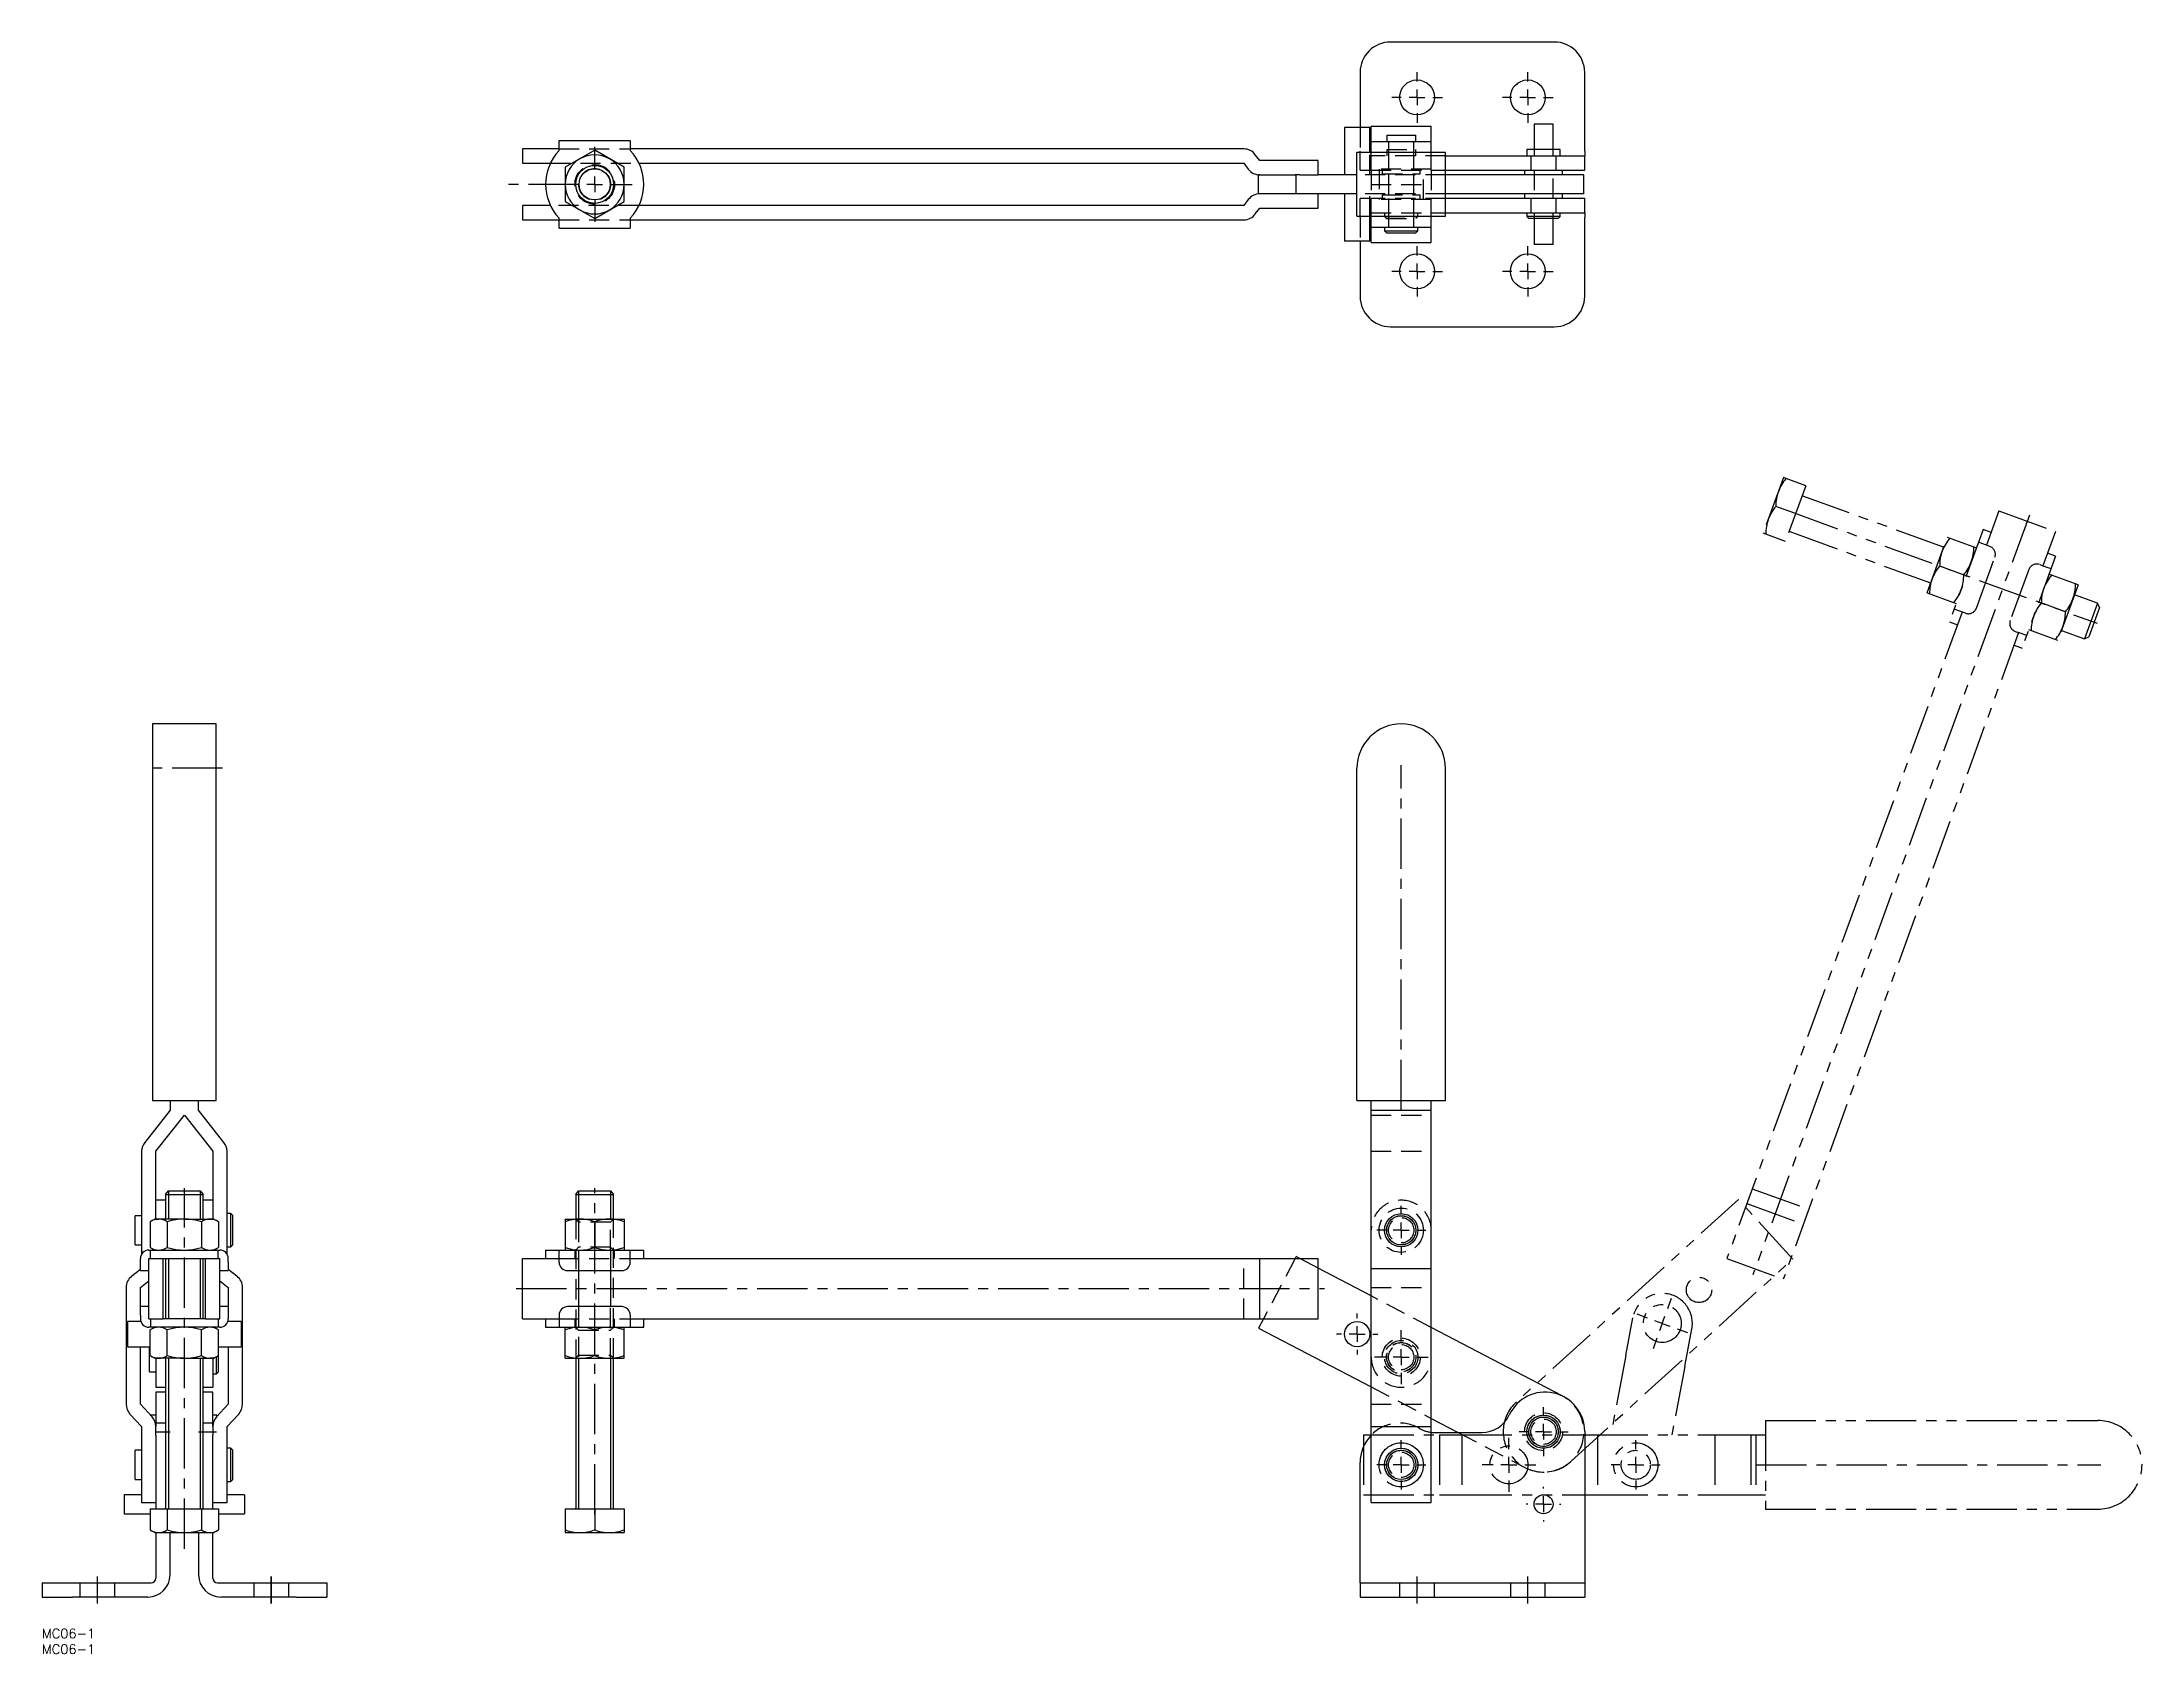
# Model space of a CAD drawing. Extents: x 0 to 664, y -8 to 502.
import ezdxf

# ---------------------------------------------------------------- set-up
doc = ezdxf.new("R2010")
doc.units = 0
doc.header["$LTSCALE"] = 0.5
for name, pattern in [('CENTER', [50.8, 31.75, -6.35, 6.35, -6.35]), ('DASHED', [19.05, 12.7, -6.35]), ('PHANTOM', [63.5, 31.75, -6.35, 6.35, -6.35, 6.35, -6.35])]:
    doc.linetypes.add(name, pattern=pattern)
for name, color, linetype in [('MSM_CENTER', 1, 'CENTER'), ('MSM_CONTINUOUS', 7, 'CONTINUOUS'), ('MSM_DASHED', 4, 'DASHED'), ('MSM_IMAGINARY', 6, 'PHANTOM'), ('MSM_NARROW', 5, 'CONTINUOUS'), ('MSM_PART_NUMBER', 7, 'CONTINUOUS')]:
    doc.layers.add(name, color=color, linetype=linetype)
doc.styles.get("Standard").update_dxf_attribs({"font": 'txt.shx', "height": 3, "bigfont": 'bigfont.shx'})

msp = doc.modelspace()

# ---------------------------------------------------------------- linework, layer by layer
at = {"layer": 'MSM_CENTER'}
for p, q in [((434.73, 489.09), (434.73, 492.09)), ((469.73, 489.09), (469.73, 492.09)), ((434.73, 484.09), (434.73, 486.59)), ((469.73, 484.09), (469.73, 486.59)), ((429.73, 484.09), (426.73, 484.09)), ((434.73, 484.09), (432.23, 484.09)), ((434.73, 484.09), (434.73, 481.59)), ((434.73, 484.09), (437.23, 484.09)), ((434.73, 479.09), (434.73, 476.09)), ((439.73, 484.09), (442.73, 484.09)), ((464.73, 484.09), (461.73, 484.09)), ((469.73, 484.09), (467.23, 484.09)), ((469.73, 484.09), (469.73, 481.59)), ((469.73, 484.09), (472.23, 484.09)), ((469.73, 479.09), (469.73, 476.09)), ((474.73, 484.09), (477.73, 484.09)), ((174.73, 461.59), (174.73, 468.44)), ((174.73, 456.59), (174.73, 459.09)), ((169.73, 456.59), (146.87, 456.59)), ((174.73, 456.59), (172.23, 456.59)), ((174.73, 456.59), (174.73, 454.09)), ((174.73, 456.59), (177.23, 456.59)), ((174.73, 451.59), (174.73, 444.74)), ((179.73, 456.59), (186.58, 456.59)), ((434.73, 434.09), (434.73, 437.09)), ((434.73, 429.09), (434.73, 431.59)), ((469.73, 434.09), (469.73, 437.09)), ((469.73, 429.09), (469.73, 431.59)), ((429.73, 429.09), (426.73, 429.09)), ((434.73, 429.09), (432.23, 429.09)), ((434.73, 429.09), (434.73, 426.59)), ((434.73, 429.09), (437.23, 429.09)), ((439.73, 429.09), (442.73, 429.09)), ((464.73, 429.09), (461.73, 429.09)), ((469.73, 429.09), (467.23, 429.09)), ((469.73, 429.09), (469.73, 426.59)), ((469.73, 429.09), (472.23, 429.09)), ((474.73, 429.09), (477.73, 429.09)), ((434.73, 424.09), (434.73, 421.09)), ((469.73, 424.09), (469.73, 421.09)), ((429.73, 164), (429.73, 273)), ((57.05, 272), (32.95, 272)), ((45, 25.27), (45, 139.31)), ((174.73, 36.13), (174.73, 139.31)), ((429.73, 130.95), (429.73, 133.7)), ((429.73, 125.95), (429.73, 128.45)), ((424.73, 125.95), (421.98, 125.95)), ((429.73, 125.95), (427.23, 125.95)), ((429.73, 125.95), (429.73, 123.45)), ((429.73, 125.95), (432.23, 125.95)), ((429.73, 120.95), (429.73, 118.2)), ((434.73, 125.95), (437.48, 125.95)), ((149.93, 107.5), (405.49, 107.5)), ((415.8, 98.13), (415.8, 99.63)), ((410.8, 93.13), (409.3, 93.13)), ((415.8, 93.13), (413.3, 93.13)), ((415.8, 93.13), (415.8, 95.63)), ((415.8, 93.13), (415.8, 90.63)), ((415.8, 93.13), (418.3, 93.13)), ((420.8, 93.13), (422.3, 93.13)), ((429.73, 90.84), (429.73, 94.34)), ((415.8, 88.13), (415.8, 86.63)), ((429.73, 85.84), (429.73, 88.34)), ((424.73, 85.84), (421.23, 85.84)), ((429.73, 85.84), (427.23, 85.84)), ((429.73, 85.84), (429.73, 83.34)), ((429.73, 85.84), (432.23, 85.84)), ((429.73, 80.84), (429.73, 77.34)), ((434.73, 85.84), (438.23, 85.84)), ((474.73, 67.27), (474.73, 70.02)), ((463.77, 56.8), (463.77, 60.3)), ((469.73, 62.27), (466.98, 62.27)), ((474.73, 62.27), (472.23, 62.27)), ((474.73, 62.27), (474.73, 64.77)), ((474.73, 62.27), (474.73, 59.77)), ((474.73, 62.27), (477.23, 62.27)), ((479.73, 62.27), (482.48, 62.27)), ((429.73, 56.8), (429.73, 59.55)), ((429.73, 51.8), (429.73, 54.3)), ((463.77, 51.8), (463.77, 54.3)), ((474.73, 57.27), (474.73, 54.52)), ((503.88, 56.8), (503.88, 59.55)), ((503.88, 51.8), (503.88, 54.3)), ((424.73, 51.8), (421.98, 51.8)), ((429.73, 51.8), (427.23, 51.8)), ((429.73, 51.8), (429.73, 49.3)), ((429.73, 51.8), (432.23, 51.8)), ((429.73, 46.8), (429.73, 44.05)), ((434.73, 51.8), (437.48, 51.8)), ((458.77, 51.8), (455.27, 51.8)), ((463.77, 51.8), (461.27, 51.8)), ((463.77, 51.8), (466.27, 51.8)), ((463.77, 51.8), (463.77, 49.3)), ((463.77, 46.8), (463.77, 43.3)), ((468.77, 51.8), (472.27, 51.8)), ((498.88, 51.8), (496.13, 51.8)), ((503.88, 51.8), (501.38, 51.8)), ((503.88, 51.8), (506.38, 51.8)), ((503.88, 51.8), (503.88, 49.3)), ((503.88, 46.8), (503.88, 44.05)), ((508.88, 51.8), (511.63, 51.8)), ((541.93, 51.8), (650.93, 51.8)), ((474.73, 44.35), (474.73, 44.85)), ((474.73, 39.35), (474.73, 41.85)), ((469.73, 39.35), (469.23, 39.35)), ((474.73, 39.35), (472.23, 39.35)), ((474.73, 39.35), (474.73, 36.85)), ((474.73, 39.35), (477.23, 39.35)), ((474.73, 34.35), (474.73, 33.85)), ((479.73, 39.35), (480.23, 39.35)), ((17.5, 8), (17.5, 16.5)), ((17.5, 8), (17.5, 16.5)), ((72.5, 16.5), (72.5, 8)), ((72.5, 8), (72.5, 16.5)), ((434.73, 8), (434.73, 16.5)), ((469.73, 8), (469.73, 16.5))]:
    msp.add_line(p, q, dxfattribs=at)
at = {"layer": 'MSM_CONTINUOUS'}
for p, q in [((478.13, 501.59), (426.33, 501.59)), ((416.73, 491.99), (416.73, 474.59)), ((487.73, 467.09), (487.73, 491.99)), ((411.8, 474.59), (411.8, 459.59)), ((419.8, 474.59), (411.8, 474.59)), ((419.8, 466.64), (419.8, 474.59)), ((420.23, 474.99), (439.23, 474.99)), ((420.23, 473.25), (420.23, 474.99)), ((420.23, 470.09), (420.23, 473.25)), ((425.13, 472.09), (425.13, 470.09)), ((425.13, 472.09), (434.33, 472.09)), ((434.33, 470.09), (434.33, 472.09)), ((439.23, 473.25), (439.23, 474.99)), ((439.23, 470.09), (439.23, 473.25)), ((471.73, 475.59), (471.73, 467.59)), ((477.73, 475.59), (471.73, 475.59)), ((477.73, 467.59), (477.73, 475.59)), ((151.93, 467.79), (151.93, 463.29)), ((163.48, 467.79), (151.93, 467.79)), ((163.48, 467.25), (163.48, 470.49)), ((163.48, 470.49), (185.98, 470.49)), ((174.73, 467.39), (165.38, 461.99)), ((184.08, 461.99), (174.73, 467.39)), ((185.98, 470.49), (185.98, 467.25)), ((379.98, 467.79), (185.98, 467.79)), ((384.99, 464.09), (383.6, 465.97)), ((415.73, 446.54), (415.73, 466.64)), ((443.73, 466.64), (415.73, 466.64)), ((420.23, 470.09), (439.23, 470.09)), ((420.23, 469.13), (420.23, 470.09)), ((420.23, 466.64), (420.23, 469.13)), ((439.23, 469.13), (439.23, 470.09)), ((439.23, 466.64), (439.23, 469.13)), ((443.73, 446.54), (443.73, 466.64)), ((443.73, 465.59), (487.73, 465.59)), ((469.48, 467.59), (469.48, 465.59)), ((479.98, 467.59), (469.48, 467.59)), ((479.98, 465.59), (479.98, 467.59)), ((487.73, 467.09), (487.73, 465.59)), ((487.73, 461.09), (487.73, 465.59)), ((151.93, 463.29), (160.75, 463.29)), ((165.38, 461.99), (165.38, 451.19)), ((184.08, 451.19), (184.08, 461.99)), ((188.7, 463.29), (379.99, 463.29)), ((379.99, 463.29), (381.37, 461.42)), ((384.65, 453.59), (384.65, 459.59)), ((403.49, 464.09), (384.99, 464.09)), ((384.99, 459.59), (396.15, 459.59)), ((396.48, 459.59), (396.15, 459.59)), ((396.48, 453.59), (396.48, 459.59)), ((397.7, 459.59), (396.48, 459.59)), ((397.7, 459.59), (403.49, 459.59)), ((403.49, 459.59), (403.49, 464.09)), ((415.73, 459.59), (403.49, 459.59)), ((443.73, 461.09), (455.18, 461.09)), ((480.64, 459.59), (443.73, 459.59)), ((455.18, 461.09), (463.89, 461.09)), ((463.89, 461.09), (487.73, 461.09)), ((468.73, 461.09), (468.73, 459.59)), ((487.48, 459.59), (480.64, 459.59)), ((480.73, 459.59), (480.73, 461.09)), ((487.48, 453.59), (487.48, 459.59)), ((381.37, 451.76), (379.99, 449.89)), ((396.15, 453.59), (384.99, 453.59)), ((396.48, 453.59), (396.15, 453.59)), ((397.7, 453.59), (396.48, 453.59)), ((403.49, 453.59), (397.7, 453.59)), ((415.73, 453.59), (403.49, 453.59)), ((403.49, 449.09), (403.49, 453.59)), ((411.8, 453.59), (411.8, 438.59)), ((480.64, 453.59), (443.73, 453.59)), ((455.18, 452.09), (443.73, 452.09)), ((463.89, 452.09), (455.18, 452.09)), ((487.73, 452.09), (463.89, 452.09)), ((468.73, 453.59), (468.73, 452.09)), ((487.48, 453.59), (480.64, 453.59)), ((480.73, 452.09), (480.73, 453.59)), ((487.73, 447.59), (487.73, 452.09)), ((151.93, 449.89), (151.93, 445.39)), ((160.75, 449.89), (151.93, 449.89)), ((151.93, 445.39), (163.48, 445.39)), ((163.48, 442.69), (163.48, 445.93)), ((165.38, 451.19), (174.73, 445.8)), ((174.73, 445.8), (184.08, 451.19)), ((185.98, 445.93), (185.98, 442.69)), ((185.98, 445.39), (379.98, 445.39)), ((379.99, 449.89), (188.7, 449.89)), ((383.6, 447.22), (384.99, 449.09)), ((384.99, 449.09), (403.49, 449.09)), ((415.73, 446.54), (443.73, 446.54)), ((419.8, 438.59), (419.8, 446.54)), ((420.23, 444.05), (420.23, 446.54)), ((439.23, 444.05), (439.23, 446.54)), ((443.73, 447.59), (487.73, 447.59)), ((469.48, 447.59), (469.48, 446.39)), ((469.48, 446.39), (470.08, 445.79)), ((479.98, 446.39), (469.48, 446.39)), ((479.38, 445.79), (470.08, 445.79)), ((471.73, 445.79), (471.73, 437.59)), ((477.73, 437.59), (477.73, 445.79)), ((479.38, 445.79), (479.98, 446.39)), ((479.98, 446.39), (479.98, 447.59)), ((487.73, 447.59), (487.73, 446.09)), ((487.73, 421.19), (487.73, 446.09)), ((163.48, 442.69), (185.98, 442.69)), ((419.8, 438.59), (411.8, 438.59)), ((416.73, 438.59), (416.73, 421.19)), ((420.23, 443.09), (420.23, 444.05)), ((420.23, 443.09), (439.23, 443.09)), ((420.23, 439.94), (420.23, 443.09)), ((420.23, 438.19), (420.23, 439.94)), ((424.48, 443.09), (424.48, 441.89)), ((424.48, 441.89), (425.08, 441.29)), ((424.48, 441.89), (434.98, 441.89)), ((425.08, 441.29), (434.38, 441.29)), ((434.38, 441.29), (434.98, 441.89)), ((434.98, 441.89), (434.98, 443.09)), ((439.23, 443.09), (439.23, 444.05)), ((439.23, 439.94), (439.23, 443.09)), ((439.23, 438.19), (439.23, 439.94)), ((420.23, 438.19), (439.23, 438.19)), ((477.73, 437.59), (471.73, 437.59)), ((426.33, 411.59), (478.13, 411.59)), ((55.05, 286), (34.95, 286)), ((34.95, 286), (34.95, 272)), ((55.05, 272), (55.05, 286)), ((34.95, 272), (34.95, 167)), ((55.05, 167), (55.05, 272)), ((415.73, 167), (415.73, 272)), ((443.73, 167), (443.73, 272)), ((34.95, 167), (55.05, 167)), ((40.5, 167), (40.5, 163.94)), ((49.5, 163.94), (49.5, 167)), ((415.73, 167), (443.73, 167)), ((420.23, 163.94), (420.23, 167)), ((439.23, 163.94), (439.23, 167)), ((40.5, 163.94), (32.46, 153.72)), ((36, 150.94), (45, 162.38)), ((45, 162.38), (54, 150.94)), ((57.54, 153.72), (49.5, 163.94)), ((420.23, 163.94), (439.23, 163.94)), ((420.23, 153.72), (420.23, 163.94)), ((439.23, 153.72), (439.23, 163.94)), ((420.23, 150.94), (420.23, 153.72)), ((439.23, 150.94), (439.23, 153.72)), ((31.5, 150.94), (31.5, 118.41)), ((36, 129.5), (36, 150.94)), ((54, 150.94), (54, 129.5)), ((58.5, 118.41), (58.5, 150.94)), ((420.23, 113.85), (420.23, 150.94)), ((439.23, 113.85), (439.23, 150.94)), ((39, 135.45), (36, 135.45)), ((39, 137.31), (39.95, 138.39)), ((39, 137.31), (39, 129.5)), ((39, 137.31), (51, 137.31)), ((39.95, 138.39), (50.05, 138.39)), ((50.05, 138.39), (51, 137.31)), ((51, 129.5), (51, 137.31)), ((54, 135.45), (51, 135.45)), ((168.73, 137.31), (169.67, 138.39)), ((168.73, 137.31), (168.73, 129.5)), ((168.73, 137.31), (180.73, 137.31)), ((169.67, 138.39), (179.78, 138.39)), ((179.78, 138.39), (180.73, 137.31)), ((180.73, 129.5), (180.73, 137.31)), ((31.5, 130.55), (29.5, 130.55)), ((29.5, 121.35), (29.5, 130.55)), ((35.65, 129.5), (34.2, 128.66)), ((34.2, 128.66), (34.2, 120.54)), ((35.65, 129.5), (36.9, 129.5)), ((45, 129.5), (36.9, 129.5)), ((39.6, 128.66), (39.6, 120.54)), ((45, 129.5), (53.1, 129.5)), ((50.4, 128.66), (50.4, 120.54)), ((53.1, 129.5), (54.35, 129.5)), ((55.8, 128.66), (54.35, 129.5)), ((55.8, 128.66), (55.8, 120.54)), ((59.7, 131.2), (58.5, 131.2)), ((60.3, 130.6), (59.7, 131.2)), ((59.7, 125.95), (59.7, 131.2)), ((60.3, 125.95), (60.3, 130.6)), ((165.38, 129.5), (165.38, 119.7)), ((165.38, 129.5), (184.08, 129.5)), ((174.73, 128.66), (174.73, 120.54)), ((184.08, 129.5), (184.08, 119.7)), ((29.5, 121.35), (31.5, 121.35)), ((33.8, 119.7), (34.34, 119.7)), ((34.2, 120.54), (35.65, 119.7)), ((34.34, 117), (34.34, 119.7)), ((34.34, 119.7), (55.66, 119.7)), ((54.35, 119.7), (55.8, 120.54)), ((55.66, 117), (55.66, 119.7)), ((55.66, 119.7), (56.2, 119.7)), ((58.5, 120.7), (59.7, 120.7)), ((59.7, 120.7), (59.7, 125.95)), ((59.7, 120.7), (60.3, 121.3)), ((60.3, 121.3), (60.3, 125.95)), ((159.23, 119.7), (159.23, 117)), ((159.23, 119.7), (190.23, 119.7)), ((163.48, 115.9), (163.48, 119.7)), ((165.38, 119.7), (184.08, 119.7)), ((185.98, 115.9), (185.98, 119.7)), ((190.23, 117), (190.23, 119.7)), ((31.1, 113.54), (28.35, 111.41)), ((31.1, 115.9), (31.1, 117)), ((31.1, 113.2), (31.1, 115.9)), ((31.1, 113.2), (33.8, 113.2)), ((33.8, 98), (33.8, 117)), ((33.8, 117), (38.3, 117)), ((38.3, 117), (51.7, 117)), ((38.3, 98), (38.3, 117)), ((39, 117), (39, 98)), ((51, 98), (51, 117)), ((51.7, 117), (56.2, 117)), ((51.7, 98), (51.7, 117)), ((56.2, 98), (56.2, 117)), ((56.2, 113.2), (58.9, 113.2)), ((58.9, 115.9), (58.9, 117)), ((58.9, 115.9), (58.9, 113.2)), ((61.65, 111.41), (58.9, 113.54)), ((151.93, 98), (151.93, 117)), ((151.93, 117), (163.48, 117)), ((166.18, 113.2), (183.28, 113.2)), ((185.98, 117), (403.49, 117)), ((384.99, 98), (384.99, 117)), ((396.48, 117.64), (396.15, 117)), ((397.7, 117), (396.48, 117.64)), ((403.49, 98), (403.49, 117)), ((420.23, 105.2), (403.49, 113.97)), ((420.23, 113.85), (439.23, 113.85)), ((420.23, 111.41), (420.23, 113.85)), ((439.23, 111.41), (439.23, 113.85)), ((26.6, 107.85), (26.6, 70.94)), ((31.1, 107.85), (33.8, 109.94)), ((31.1, 101.8), (31.1, 107.85)), ((56.2, 109.94), (58.9, 107.85)), ((58.9, 107.85), (58.9, 101.8)), ((63.4, 70.94), (63.4, 107.85)), ((420.23, 107.85), (420.23, 111.41)), ((420.23, 70.94), (420.23, 107.85)), ((439.23, 107.85), (439.23, 111.41)), ((439.23, 70.94), (439.23, 107.85)), ((33.8, 101.8), (31.1, 101.8)), ((31.1, 99.1), (31.1, 101.8)), ((58.9, 101.8), (56.2, 101.8)), ((58.9, 101.8), (58.9, 99.1)), ((183.28, 101.8), (166.18, 101.8)), ((31.24, 97.13), (27, 97.13)), ((27, 97.13), (27, 89.13)), ((31.1, 99.1), (31.1, 98)), ((33.8, 98), (38.3, 98)), ((34.34, 95.3), (33.8, 95.3)), ((35.65, 95.3), (34.2, 94.46)), ((34.2, 86.34), (34.2, 94.46)), ((34.34, 98), (34.34, 95.3)), ((55.66, 95.3), (34.34, 95.3)), ((51.7, 98), (38.3, 98)), ((39.6, 86.34), (39.6, 94.46)), ((50.4, 86.34), (50.4, 94.46)), ((51.7, 98), (56.2, 98)), ((55.8, 94.46), (54.35, 95.3)), ((55.66, 98), (55.66, 95.3)), ((56.2, 95.3), (55.66, 95.3)), ((55.8, 86.34), (55.8, 94.46)), ((63, 97.13), (58.76, 97.13)), ((58.9, 99.1), (58.9, 98)), ((63, 97.13), (63, 89.13)), ((151.93, 98), (163.48, 98)), ((159.23, 98), (159.23, 95.3)), ((159.23, 95.3), (190.23, 95.3)), ((163.48, 99.1), (163.48, 95.3)), ((165.38, 85.5), (165.38, 95.3)), ((174.73, 86.34), (174.73, 94.46)), ((184.08, 85.55), (184.08, 95.29)), ((185.98, 99.1), (185.98, 95.3)), ((185.98, 98), (403.49, 98)), ((190.23, 95.3), (190.23, 98)), ((386.2, 98), (384.65, 95.05)), ((384.65, 95.05), (420.23, 76.42)), ((480.61, 73.58), (439.23, 95.25)), ((27, 89.13), (34.2, 89.13)), ((31.1, 70.94), (31.1, 89.13)), ((34, 85.84), (34, 89.13)), ((34.2, 86.34), (35.65, 85.5)), ((54.35, 85.5), (55.8, 86.34)), ((55.8, 89.13), (63, 89.13)), ((55.8, 85.84), (55.8, 89.13)), ((58.9, 89.13), (58.9, 70.94)), ((34, 81.24), (34, 85.84)), ((34, 81.24), (36, 81.24)), ((36.9, 85.5), (35.65, 85.5)), ((36, 85.5), (36, 76.34)), ((45, 85.5), (36.9, 85.5)), ((39, 85.5), (39, 38.13)), ((45, 85.5), (53.1, 85.5)), ((51, 38.13), (51, 85.5)), ((54.35, 85.5), (53.1, 85.5)), ((54, 85.5), (54, 76.34)), ((54, 80.59), (55.2, 80.59)), ((55.2, 80.59), (55.2, 85.84)), ((55.2, 80.59), (55.8, 81.19)), ((55.8, 81.19), (55.8, 85.84)), ((165.38, 85.5), (184.08, 85.5)), ((168.73, 85.5), (168.73, 38.13)), ((180.73, 38.13), (180.73, 85.5)), ((36, 76.34), (39, 76.34)), ((39, 74.8), (36, 74.8)), ((36, 74.8), (36, 67.56)), ((51, 76.34), (54, 76.34)), ((54, 74.8), (51, 74.8)), ((54, 67.56), (54, 74.8)), ((27.82, 67.86), (31.5, 63.94)), ((34.78, 67.02), (31.1, 70.94)), ((36, 67.52), (34.31, 67.52)), ((36, 67.56), (36, 65)), ((54, 65), (54, 67.56)), ((55.2, 67.52), (54, 67.52)), ((55.45, 67.27), (55.2, 67.52)), ((55.2, 67.52), (55.2, 67)), ((58.9, 70.94), (55.22, 67.02)), ((58.5, 63.94), (62.18, 67.86)), ((420.23, 67.86), (420.23, 70.94)), ((420.23, 63.94), (420.23, 67.86)), ((439.23, 67.86), (439.23, 70.94)), ((439.23, 63.94), (439.23, 67.86)), ((439.23, 66.47), (447.76, 62)), ((31.5, 63.94), (31.5, 39.92)), ((39, 65), (36, 65)), ((36, 65), (36, 63.94)), ((36, 61.17), (36, 63.94)), ((36, 62.27), (40.5, 62.27)), ((36, 61.17), (36, 52.5)), ((49.5, 62.27), (54, 62.27)), ((54, 65), (51, 65)), ((54, 63.94), (54, 65)), ((54, 63.94), (54, 61.17)), ((54, 62.27), (55.2, 62.27)), ((54, 52.5), (54, 61.17)), ((58.5, 39.92), (58.5, 63.94)), ((420.23, 63.94), (439.23, 63.94)), ((420.23, 39.92), (420.23, 63.94)), ((439.23, 39.92), (439.23, 63.94)), ((439.23, 62.07), (439.71, 62.02)), ((439.71, 62.02), (440.34, 62)), ((440.34, 62), (455.18, 62)), ((487.73, 62.3), (487.73, 16)), ((31.5, 56.4), (29.5, 56.4)), ((29.5, 51.8), (29.5, 56.4)), ((59.7, 57.05), (58.5, 57.05)), ((60.3, 56.45), (59.7, 57.05)), ((59.7, 51.8), (59.7, 57.05)), ((60.3, 51.8), (60.3, 56.45)), ((29.5, 47.2), (29.5, 51.8)), ((29.5, 47.2), (31.5, 47.2)), ((36, 52.5), (36, 37.88)), ((54, 37.88), (54, 52.5)), ((58.5, 46.55), (59.7, 46.55)), ((59.7, 46.55), (59.7, 51.8)), ((59.7, 46.55), (60.3, 47.15)), ((60.3, 47.15), (60.3, 51.8)), ((416.73, 16), (416.73, 52.5)), ((31.5, 42.35), (26, 42.35)), ((26, 42.35), (26, 36.35)), ((31.5, 39.92), (36, 39.92)), ((54, 39.92), (58.5, 39.92)), ((64, 42.35), (58.5, 42.35)), ((64, 42.35), (64, 36.35)), ((420.23, 39.92), (439.23, 39.92)), ((26, 36.35), (34.2, 36.35)), ((34.2, 37.88), (34.2, 31.22)), ((34.2, 37.88), (39.6, 37.88)), ((39.6, 37.88), (39.6, 31.22)), ((39.6, 37.88), (50.4, 37.88)), ((50.4, 37.88), (50.4, 31.22)), ((50.4, 37.88), (55.8, 37.88)), ((55.8, 37.88), (55.8, 31.22)), ((55.8, 36.35), (64, 36.35)), ((165.38, 37.88), (165.38, 30.39)), ((165.38, 37.88), (184.08, 37.88)), ((174.73, 37.88), (174.73, 31.22)), ((184.08, 37.88), (184.08, 30.38)), ((34.2, 31.22), (35.65, 30.38)), ((35.65, 30.38), (36.9, 30.38)), ((36, 30.38), (36, 16)), ((36.9, 30.38), (45, 30.38)), ((40.5, 17), (40.5, 30.38)), ((45, 30.38), (53.1, 30.38)), ((49.5, 30.38), (49.5, 17)), ((53.1, 30.38), (54.35, 30.38)), ((54, 16), (54, 30.38)), ((54.35, 30.38), (55.8, 31.22)), ((165.38, 30.39), (184.08, 30.38)), ((0, 14.5), (0, 10)), ((0, 14.5), (9.6, 14.5)), ((9.6, 14.5), (34.5, 14.5)), ((55.5, 14.5), (80.4, 14.5)), ((80.4, 14.5), (90, 14.5)), ((90, 14.5), (90, 10)), ((416.73, 14.5), (416.73, 16)), ((416.73, 14.5), (416.73, 10)), ((416.73, 14.5), (426.33, 14.5)), ((426.33, 14.5), (478.13, 14.5)), ((478.13, 14.5), (487.73, 14.5)), ((487.73, 16), (487.73, 14.5)), ((487.73, 14.5), (487.73, 10)), ((0, 10), (9.6, 10)), ((33.5, 10), (9.6, 10)), ((80.4, 10), (56.5, 10)), ((80.4, 10), (90, 10)), ((416.73, 10), (426.33, 10)), ((426.33, 10), (478.13, 10)), ((478.13, 10), (487.73, 10))]:
    msp.add_line(p, q, dxfattribs=at)
for centre, radius in [((434.73, 484.09), 5.5), ((469.73, 484.09), 5.5), ((174.73, 456.59), 6), ((174.73, 456.59), 4.93), ((434.73, 429.09), 5.5), ((469.73, 429.09), 5.5), ((429.73, 125.95), 5.25), ((429.73, 125.95), 4.65), ((415.8, 93.13), 4), ((474.73, 62.27), 5.25), ((474.73, 62.27), 4.65), ((429.73, 51.8), 5.25), ((429.73, 51.8), 4.65), ((474.73, 39.35), 3)]:
    msp.add_circle(centre, radius, dxfattribs=at)
for centre, radius, start, end in [((426.33, 491.99), 9.6, 90, 180), ((478.13, 491.99), 9.6, 360, 90), ((174.73, 456.59), 15.5, 136.53598, 223.46402), ((174.73, 456.59), 9.35, 60, 120), ((174.73, 456.59), 15.5, 316.53598, 43.46402), ((379.98, 463.29), 4.5, 36.47187, 90), ((174.73, 456.59), 9.35, 120, 180), ((174.73, 456.59), 9.35, 0, 60), ((384.99, 464.09), 4.5, 216.42614, 270), ((174.73, 456.59), 9.35, 180, 240), ((174.73, 456.59), 9.35, 300, 0), ((384.99, 449.09), 4.5, 90, 143.57386), ((174.73, 456.59), 9.35, 240, 300), ((379.98, 449.89), 4.5, 270, 323.52813), ((426.33, 421.19), 9.6, 180, 270), ((478.13, 421.19), 9.6, 270, 0), ((429.73, 272), 14, 0, 180), ((36, 150.94), 4.5, 141.81, 180), ((54, 150.94), 4.5, 0, 38.19), ((36.9, 124.71), 4.79, 55.67297, 124.32703), ((45, 111.64), 17.86, 72.41205, 107.58795), ((53.1, 124.72), 4.78, 55.61575, 124.38425), ((170.05, 116), 13.5, 69.74391, 110.25609), ((179.4, 115.99), 13.51, 69.75677, 110.24323), ((33.8, 117), 2.7, 90, 180), ((36.9, 124.48), 4.78, 235.61575, 304.38425), ((45, 137.56), 17.86, 252.41205, 287.58795), ((53.1, 124.48), 4.78, 235.63533, 304.36467), ((56.2, 117), 2.7, 360, 90), ((170.05, 133.21), 13.51, 249.75677, 290.24323), ((179.4, 133.2), 13.5, 249.74396, 290.25607), ((166.18, 115.9), 2.7, 180, 270), ((183.28, 115.9), 2.7, 270, 0), ((31.1, 107.85), 4.5, 127.74, 180), ((58.9, 107.85), 4.5, 0, 52.26), ((166.18, 99.1), 2.7, 90, 180), ((183.28, 99.1), 2.7, 0, 90), ((33.8, 98), 2.7, 180, 270), ((36.9, 90.52), 4.78, 55.61575, 124.38425), ((45, 77.44), 17.86, 72.41205, 107.58795), ((53.1, 90.51), 4.79, 55.67297, 124.32703), ((56.2, 98), 2.7, 270, 0), ((170.05, 81.79), 13.51, 69.75677, 110.24323), ((179.4, 81.79), 13.51, 69.7568, 110.24317), ((36.9, 90.28), 4.78, 235.61575, 304.38425), ((45, 103.42), 17.92, 252.46353, 287.53647), ((53.1, 90.28), 4.78, 235.61575, 304.38425), ((170.05, 99.01), 13.51, 249.75665, 290.24332), ((179.4, 99), 13.5, 249.74378, 290.25625), ((475.23, 62.3), 12.5, 0, 155.11398), ((31.1, 70.94), 4.5, 180, 223.2), ((31.5, 63.94), 4.5, 0, 43.2), ((58.5, 63.94), 4.5, 136.8, 180), ((58.9, 70.94), 4.5, 316.8, 0), ((455.18, 71.6), 9.6, 270, 335.11398), ((429.23, 52.5), 12.5, 136.05448, 180), ((38.75, 38.13), 0.25, 270, 360), ((51.25, 38.13), 0.25, 180, 270), ((168.48, 38.13), 0.25, 270, 360), ((180.98, 38.13), 0.25, 180, 270), ((36.9, 35.16), 4.78, 235.63533, 304.36467), ((45, 48.24), 17.86, 252.41205, 287.58795), ((53.1, 35.16), 4.78, 235.61576, 304.38424), ((170.05, 43.89), 13.51, 249.75671, 290.24329), ((179.4, 43.88), 13.5, 249.74382, 290.25618), ((33.5, 17), 7, 270, 0), ((34.5, 16), 1.5, 270, 360), ((56.5, 17), 7, 180, 270), ((55.5, 16), 1.5, 180, 270)]:
    msp.add_arc(centre, radius, start, end, dxfattribs=at)
at = {"layer": 'MSM_DASHED'}
for p, q in [((416.73, 474.59), (416.73, 467.09)), ((163.48, 467.79), (185.98, 467.79)), ((416.73, 465.59), (416.73, 467.09)), ((416.73, 461.09), (416.73, 465.59)), ((419.8, 459.59), (419.8, 466.64)), ((420.23, 461.09), (420.23, 466.64)), ((443.73, 465.59), (420.23, 465.59)), ((425.13, 467.59), (434.33, 467.59)), ((425.13, 467.59), (425.13, 465.59)), ((425.73, 470.09), (425.73, 465.59)), ((425.73, 470.09), (425.73, 465.59)), ((425.73, 465.59), (425.73, 461.09)), ((425.73, 465.59), (425.73, 461.09)), ((433.73, 465.59), (433.73, 470.09)), ((433.73, 465.59), (433.73, 470.09)), ((433.73, 461.09), (433.73, 465.59)), ((433.73, 461.09), (433.73, 465.59)), ((434.33, 465.59), (434.33, 467.59)), ((439.23, 461.09), (439.23, 466.64)), ((470.73, 465.59), (470.73, 461.09)), ((470.73, 465.59), (470.73, 461.09)), ((471.73, 467.59), (471.73, 465.59)), ((477.73, 465.59), (477.73, 467.59)), ((478.73, 461.09), (478.73, 465.59)), ((478.73, 461.09), (478.73, 465.59)), ((160.75, 463.29), (188.7, 463.29)), ((384.99, 459.59), (384.65, 459.59)), ((443.73, 459.59), (415.73, 459.59)), ((416.73, 461.09), (420.23, 461.09)), ((439.23, 461.39), (420.23, 461.39)), ((420.23, 461.09), (420.23, 452.09)), ((420.23, 461.09), (443.73, 461.09)), ((422.73, 461.39), (422.73, 451.79)), ((423.73, 461.39), (423.73, 459.89)), ((423.73, 459.89), (435.73, 459.89)), ((425.73, 459.89), (425.73, 453.29)), ((425.73, 459.59), (425.73, 453.59)), ((433.73, 453.29), (433.73, 459.89)), ((433.73, 453.59), (433.73, 459.59)), ((435.73, 459.89), (435.73, 461.39)), ((436.73, 451.79), (436.73, 461.39)), ((439.23, 461.09), (439.23, 452.09)), ((471.73, 461.09), (471.73, 452.09)), ((477.73, 452.09), (477.73, 461.09)), ((384.99, 453.59), (384.65, 453.59)), ((443.73, 453.59), (415.73, 453.59)), ((416.73, 447.59), (416.73, 452.09)), ((420.23, 452.09), (416.73, 452.09)), ((419.8, 446.54), (419.8, 453.59)), ((420.23, 456.59), (439.23, 456.59)), ((443.73, 452.09), (420.23, 452.09)), ((420.23, 446.54), (420.23, 452.09)), ((439.23, 451.79), (420.23, 451.79)), ((423.73, 453.29), (435.73, 453.29)), ((423.73, 453.29), (423.73, 451.79)), ((425.73, 452.09), (425.73, 447.59)), ((425.73, 452.09), (425.73, 447.59)), ((433.73, 447.59), (433.73, 452.09)), ((433.73, 447.59), (433.73, 452.09)), ((435.73, 451.79), (435.73, 453.29)), ((439.23, 446.54), (439.23, 452.09)), ((470.73, 452.09), (470.73, 447.59)), ((470.73, 452.09), (470.73, 447.59)), ((478.73, 447.59), (478.73, 452.09)), ((478.73, 447.59), (478.73, 452.09)), ((188.7, 449.89), (160.75, 449.89)), ((163.48, 445.39), (185.98, 445.39)), ((416.73, 446.09), (416.73, 447.59)), ((416.73, 446.09), (416.73, 438.59)), ((420.23, 447.59), (443.73, 447.59)), ((424.48, 447.59), (424.48, 446.39)), ((424.48, 446.39), (434.98, 446.39)), ((424.48, 446.39), (425.08, 445.79)), ((425.08, 445.79), (434.38, 445.79)), ((425.73, 447.59), (425.73, 443.09)), ((425.73, 447.59), (425.73, 443.09)), ((433.73, 443.09), (433.73, 447.59)), ((433.73, 443.09), (433.73, 447.59)), ((434.38, 445.79), (434.98, 446.39)), ((434.98, 446.39), (434.98, 447.59)), ((471.73, 447.59), (471.73, 445.79)), ((477.73, 445.79), (477.73, 447.59)), ((420.23, 162.38), (439.23, 162.38)), ((420.23, 150.94), (439.23, 150.94)), ((168.73, 129.5), (169.67, 128.55)), ((168.73, 129.5), (168.73, 85.5)), ((179.78, 128.55), (169.67, 128.55)), ((169.67, 128.55), (169.67, 119.7)), ((179.78, 128.55), (180.73, 129.5)), ((179.78, 119.7), (179.78, 129.5)), ((180.73, 85.5), (180.73, 129.5)), ((168.48, 119.7), (168.48, 117)), ((169.67, 120.65), (168.73, 119.7)), ((179.78, 120.65), (169.67, 120.65)), ((180.73, 119.7), (179.78, 120.65)), ((180.98, 117), (180.98, 119.7)), ((163.48, 117), (185.98, 117)), ((379.99, 98), (379.99, 117)), ((396.15, 117), (386.2, 98)), ((403.49, 113.97), (397.7, 117)), ((420.23, 107.85), (439.23, 107.85)), ((169.67, 101.8), (169.67, 85.5)), ((179.78, 85.51), (179.78, 101.8)), ((439.23, 95.25), (420.23, 105.2)), ((163.48, 98), (185.98, 98)), ((168.48, 98), (168.48, 95.3)), ((168.73, 95.3), (169.67, 94.35)), ((169.67, 94.35), (179.78, 94.35)), ((179.78, 94.35), (180.73, 95.3)), ((180.98, 95.3), (180.98, 98)), ((169.67, 86.45), (168.73, 85.5)), ((169.67, 86.45), (179.78, 86.45)), ((180.73, 85.5), (179.78, 86.45)), ((420.23, 76.42), (439.23, 66.47)), ((480.64, 73.56), (480.61, 73.58)), ((420.23, 70.94), (439.23, 70.94)), ((447.76, 62), (468.81, 50.98)), ((12, 14.5), (12, 10)), ((23, 10), (23, 14.5)), ((67, 14.5), (67, 10)), ((78, 10), (78, 14.5)), ((429.23, 14.5), (429.23, 10)), ((440.23, 10), (440.23, 14.5)), ((464.23, 14.5), (464.23, 10)), ((475.23, 10), (475.23, 14.5))]:
    msp.add_line(p, q, dxfattribs=at)
for centre, radius in [((174.73, 456.59), 6.25), ((174.73, 456.59), 5.05), ((429.73, 125.95), 7), ((429.73, 125.95), 4.6), ((429.73, 125.95), 4), ((429.73, 125.95), 4), ((429.73, 85.84), 6), ((429.73, 85.84), 5.25), ((429.73, 85.84), 4.65), ((429.73, 85.84), 4.6), ((429.73, 85.84), 4), ((474.73, 62.27), 6), ((474.73, 62.27), 4), ((474.73, 62.27), 4), ((429.73, 51.8), 7), ((429.73, 51.8), 4.6), ((429.73, 51.8), 4), ((429.73, 51.8), 4)]:
    msp.add_circle(centre, radius, dxfattribs=at)
for centre, radius, start, end in [((429.73, 125.95), 9.5, 0, 180), ((429.73, 85.84), 9.5, 180, 0), ((474.73, 62.27), 12.75, 242.36, 62.36), ((429.23, 52.5), 12.5, 59.79756, 136.05448), ((440.34, 71.6), 9.6, 239.79756, 263.31494)]:
    msp.add_arc(centre, radius, start, end, dxfattribs=at)
at = {"layer": 'MSM_IMAGINARY'}
for p, q in [((550.56, 363.87), (544.17, 346.3)), ((557.61, 361.31), (550.57, 363.87)), ((557.61, 361.31), (551.22, 343.73)), ((628.32, 352.01), (540.91, 111.86)), ((554.41, 352.52), (548.15, 354.8)), ((552.77, 353.12), (649.72, 317.83)), ((601.21, 341.87), (556.7, 358.07)), ((618.71, 353.38), (614.76, 342.53)), ((618.71, 353.38), (636.56, 346.88)), ((551.22, 343.73), (544.17, 346.3)), ((552.6, 346.8), (597.11, 330.59)), ((613.67, 347.45), (603.07, 318.32)), ((616.21, 346.52), (613.67, 347.45)), ((636.56, 346.88), (632.61, 336.03)), ((595.96, 327.45), (602.36, 345.02)), ((602.36, 345.02), (611.57, 341.67)), ((611.56, 322.62), (617.4, 338.69)), ((615.79, 342.15), (612.22, 343.45)), ((636.6, 339.1), (626, 309.97)), ((636.6, 339.1), (634.06, 340.02)), ((599.95, 335.95), (607.59, 333.17)), ((628.12, 334.79), (622.27, 318.72)), ((631.58, 336.41), (632.61, 336.03)), ((632.61, 336.03), (635.15, 335.11)), ((643.71, 329.97), (634.5, 333.32)), ((596.01, 327.43), (605.16, 324.1)), ((643.71, 329.97), (637.31, 312.4)), ((649.9, 324.15), (642.56, 326.82)), ((607.06, 321.39), (532.67, 116.99)), ((608.09, 321.01), (604.52, 322.31)), ((639.72, 321.47), (632.08, 324.25)), ((649.9, 324.15), (645.79, 312.88)), ((650.54, 322.78), (647.17, 313.52)), ((650.54, 322.78), (649.9, 324.15)), ((624.91, 314.89), (550.52, 110.49)), ((603.07, 318.32), (605.61, 317.39)), ((623.88, 315.26), (624.91, 314.89)), ((627.45, 313.96), (624.91, 314.89)), ((637.31, 312.4), (628.1, 315.75)), ((638.46, 315.55), (645.79, 312.88)), ((645.79, 312.88), (647.17, 313.52)), ((623.46, 310.89), (626, 309.97)), ((536.33, 135.7), (466.14, 71.69)), ((553.52, 116.86), (536.33, 135.7)), ((538.99, 134.38), (556.85, 127.88)), ((540.71, 139.08), (558.56, 132.58)), ((483.32, 52.85), (553.52, 116.86)), ((532.67, 116.99), (550.52, 110.49)), ((513.98, 101.19), (515.17, 104.48)), ((500.69, 86.36), (502.93, 98.25)), ((507.57, 98.2), (504.28, 99.4)), ((512.27, 96.49), (509.92, 97.35)), ((512.27, 96.49), (511.41, 94.15)), ((512.27, 96.49), (513.12, 98.84)), ((512.27, 96.49), (514.62, 95.64)), ((516.97, 94.78), (520.25, 93.59)), ((519.36, 82.85), (521.6, 94.74)), ((500.69, 86.36), (495.97, 61.3)), ((510.56, 91.8), (509.36, 88.51)), ((519.36, 82.85), (515.31, 61.3)), ((417.85, 61.3), (417.85, 42.3)), ((417.85, 61.3), (441.87, 61.3)), ((441.87, 61.3), (441.87, 42.3)), ((441.87, 61.3), (445.79, 61.3)), ((445.79, 61.3), (448.87, 61.3)), ((448.87, 61.3), (485.78, 61.3)), ((448.87, 61.3), (448.87, 42.3)), ((485.78, 61.3), (489.34, 61.3)), ((489.34, 61.3), (491.78, 61.3)), ((491.78, 61.3), (491.78, 42.3)), ((491.78, 61.3), (528.87, 61.3)), ((528.87, 61.3), (531.65, 61.3)), ((528.87, 61.3), (528.87, 42.3)), ((531.65, 61.3), (541.87, 61.3)), ((540.31, 61.3), (540.31, 42.3)), ((541.87, 61.3), (541.87, 42.3)), ((541.87, 61.3), (544.93, 61.3)), ((544.93, 65.8), (544.93, 37.8)), ((544.93, 65.8), (649.93, 65.8)), ((417.85, 42.3), (441.87, 42.3)), ((441.87, 42.3), (445.79, 42.3)), ((445.79, 42.3), (448.87, 42.3)), ((448.87, 42.3), (485.78, 42.3)), ((485.78, 42.3), (489.34, 42.3)), ((489.34, 42.3), (491.78, 42.3)), ((491.78, 42.3), (528.87, 42.3)), ((528.87, 42.3), (531.65, 42.3)), ((531.65, 42.3), (541.87, 42.3)), ((541.87, 42.3), (544.93, 42.3)), ((544.93, 37.8), (649.93, 37.8))]:
    msp.add_line(p, q, dxfattribs=at)
for centre, radius in [((523.88, 107.09), 4), ((512.27, 96.49), 6), ((474.73, 62.27), 5.25), ((474.73, 62.27), 4.65), ((429.73, 51.8), 7), ((429.73, 51.8), 5.25), ((463.77, 51.8), 6), ((503.88, 51.8), 7), ((503.88, 51.8), 4.6)]:
    msp.add_circle(centre, radius, dxfattribs=at)
for centre, radius, start, end in [((561.66, 354.86), 13.51, 139.75671, 180.24329), ((558.46, 346.07), 13.5, 139.74382, 180.25618), ((556.79, 358.31), 0.25, 160, 250), ((552.51, 346.56), 0.25, 70, 160), ((613.46, 336), 13.51, 139.75665, 180.24332), ((597.27, 341.9), 13.51, 319.75677, 0.24323), ((614.87, 339.62), 2.7, 340, 70), ((610.25, 327.22), 13.5, 139.74378, 180.25625), ((594.08, 333.11), 13.51, 319.7568, 0.24317), ((630.65, 333.87), 2.7, 70, 160), ((645.6, 324.31), 13.51, 139.75677, 180.24323), ((629.42, 330.2), 13.5, 319.74391, 0.25609), ((609.02, 323.55), 2.7, 250, 340), ((624.8, 317.8), 2.7, 160, 250), ((642.39, 315.52), 13.5, 139.74396, 180.25607), ((626.21, 321.41), 13.51, 319.75677, 0.24323), ((512.27, 96.49), 9.5, 349.33967, 169.33967), ((474.73, 62.27), 12.75, 132.36, 312.36), ((649.93, 51.8), 14, 270, 90)]:
    msp.add_arc(centre, radius, start, end, dxfattribs=at)
at = {"layer": 'MSM_NARROW'}
for p, q in [((39.95, 138.39), (39.95, 129.5)), ((50.05, 138.39), (50.05, 129.5)), ((169.67, 138.39), (169.67, 128.55)), ((179.78, 138.39), (179.78, 129.5)), ((169.67, 119.7), (169.67, 101.8)), ((179.78, 119.71), (179.78, 101.81)), ((39.95, 117), (39.95, 98)), ((50.05, 117), (50.05, 98)), ((39.95, 85.5), (39.95, 37.88)), ((50.05, 85.5), (50.05, 37.88)), ((169.67, 85.5), (169.67, 37.88)), ((179.78, 85.51), (179.78, 37.88))]:
    msp.add_line(p, q, dxfattribs=at)

# ---------------------------------------------------------------- texts
at = {"layer": 'MSM_PART_NUMBER'}
for p in [(0, -3), (0, -8)]:
    msp.add_text('MC06-1', height=3, dxfattribs=at).set_placement(p)

doc.saveas('drawing.dxf')
